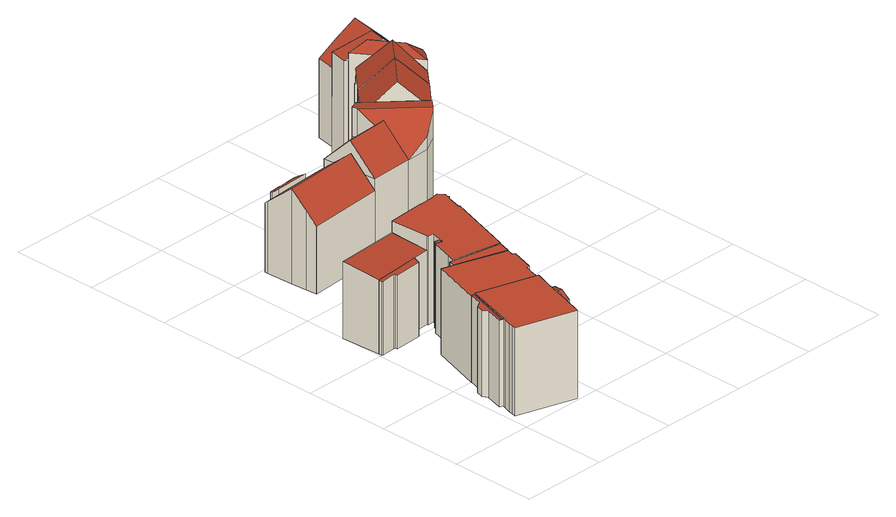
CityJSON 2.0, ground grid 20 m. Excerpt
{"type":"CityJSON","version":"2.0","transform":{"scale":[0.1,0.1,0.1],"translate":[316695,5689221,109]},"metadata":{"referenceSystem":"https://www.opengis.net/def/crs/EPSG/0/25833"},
"CityObjects":{
"building1":{"type":"Building","attributes":{"Gemeindeschluessel":14713000,"Geometrietyp2DReferenz":"3000","function":"31001_9998","roofType":"9999"},"children":["building1-1","building1-2","building1-3"]},
"building1-1":{"type":"BuildingPart","attributes":{"Dachtyp_tdc":"tdcGableRoof","Dachneigung":16.75,"QualitaetDacherkennung":43,"Geometrietyp2DReferenz":"3000","roofType":"3100","measuredHeight":20.72},"parents":["building1"],"geometry":[{"type":"MultiSurface","lod":"2","boundaries":[[[0,1,2,3]],[[1,4,5,2]],[[4,6,7,5]],[[6,8,9,7]],[[10,11,12,13]],[[11,0,3,12]],[[14,15,8,6,4,1]],[[1,0,11,10,16,14]],[[3,2,5,7,9,17,13,12]],[[18,15,14]],[[17,9,8,15,18]],[[16,18,14]],[[17,18,16,10,13]]],"semantics":{"surfaces":[{"type":"WallSurface"},{"type":"RoofSurface"},{"type":"GroundSurface"},{"type":"ClosureSurface"}],"values":[0,0,0,0,0,0,1,1,2,0,3,0,3]}}]},
"building1-2":{"type":"BuildingPart","attributes":{"Dachtyp_tdc":"tdcFreeFormRoof","Dachneigung":12.62,"QualitaetDacherkennung":36,"Geometrietyp2DReferenz":"3000","roofType":"5000","measuredHeight":19.97},"parents":["building1"],"geometry":[{"type":"MultiSurface","lod":"2","boundaries":[[[19,20,21,22]],[[20,23,24,21]],[[23,25,26,24]],[[25,27,28,26]],[[27,29,30,28]],[[31,32,33,34]],[[32,19,22,33]],[[29,27,35]],[[27,25,23,20,19,32,36,35]],[[32,31,36]],[[31,29,35,36]],[[22,21,24,26,28,30,34,33]],[[34,30,29,31]]],"semantics":{"surfaces":[{"type":"WallSurface"},{"type":"RoofSurface"},{"type":"GroundSurface"},{"type":"ClosureSurface"}],"values":[0,0,0,0,0,0,0,1,1,1,1,2,3]}}]},
"building1-3":{"type":"BuildingPart","attributes":{"Dachtyp_tdc":"tdcPolyFlatRoof","Dachneigung":0,"QualitaetDacherkennung":70,"Geometrietyp2DReferenz":"3000","roofType":"1000","measuredHeight":20.18},"parents":["building1"],"geometry":[{"type":"MultiSurface","lod":"2","boundaries":[[[37,38,39,30,29]],[[38,40,41,39]],[[40,42,43,41]],[[42,44,45,43]],[[44,46,10,13,45]],[[47,9,8]],[[47,48,49,9]],[[48,50,51,49]],[[50,52,53,51]],[[52,54,55,53]],[[54,56,57,55]],[[56,58,31,34,57]],[[58,56,54,52,50,48,47,15,18,16,46,44,42,40,38,37]],[[30,39,41,43,45,13,17,9,49,51,53,55,57,34]],[[16,10,46]],[[8,15,47]],[[9,17,18,15,8]],[[17,13,10,16,18]],[[29,31,58,37]],[[29,30,34,31]]],"semantics":{"surfaces":[{"type":"WallSurface"},{"type":"RoofSurface"},{"type":"GroundSurface"},{"type":"ClosureSurface"}],"values":[0,0,0,0,0,0,0,0,0,0,0,0,1,2,0,0,3,3,0,3]}}]},
"building2":{"type":"Building","attributes":{"Gemeindeschluessel":14713000,"Geometrietyp2DReferenz":"3000","function":"31001_9998","roofType":"9999"},"children":["building2-1","building2-2"]},
"building2-1":{"type":"BuildingPart","attributes":{"Dachtyp_tdc":"tdcPolyFlatRoof","Dachneigung":0,"QualitaetDacherkennung":57,"Geometrietyp2DReferenz":"3000","roofType":"1000","measuredHeight":19.74},"parents":["building2"],"geometry":[{"type":"MultiSurface","lod":"2","boundaries":[[[59,60,61,62]],[[60,63,64,61]],[[63,65,66,64]],[[67,68,69,70]],[[68,71,72,69]],[[71,73,74,72]],[[73,75,76,74]],[[75,77,78,76]],[[77,79,80,78]],[[79,81,82,80]],[[81,83,84,82]],[[83,85,86,84]],[[85,59,62,86]],[[85,83,81,79,77,75,73,71,68,67,65,63,60,59]],[[62,61,64,66,70,69,72,74,76,78,80,82,84,86]],[[70,66,65,67]]],"semantics":{"surfaces":[{"type":"WallSurface"},{"type":"RoofSurface"},{"type":"GroundSurface"},{"type":"ClosureSurface"}],"values":[0,0,0,0,0,0,0,0,0,0,0,0,0,1,2,3]}}]},
"building2-2":{"type":"BuildingPart","attributes":{"Dachtyp_tdc":"tdcPolyFlatRoof","Dachneigung":0,"QualitaetDacherkennung":38,"Geometrietyp2DReferenz":"3000","roofType":"1000","measuredHeight":19.83},"parents":["building2"],"geometry":[{"type":"MultiSurface","lod":"2","boundaries":[[[87,88,89,66,65]],[[88,90,91,89]],[[90,92,93,91]],[[92,94,95,93]],[[94,96,67,70,95]],[[96,94,92,90,88,87]],[[66,89,91,93,95,70]],[[65,67,96,87]],[[65,66,70,67]]],"semantics":{"surfaces":[{"type":"WallSurface"},{"type":"RoofSurface"},{"type":"GroundSurface"},{"type":"ClosureSurface"}],"values":[0,0,0,0,0,1,2,0,3]}}]},
"building3":{"type":"Building","attributes":{"Gemeindeschluessel":14713000,"Geometrietyp2DReferenz":"3000","function":"31001_9998","roofType":"9999"},"children":["building3-1","building3-2"]},
"building3-1":{"type":"BuildingPart","attributes":{"Dachtyp_tdc":"tdcPolyFlatRoof","Dachneigung":3.74,"QualitaetDacherkennung":65,"Geometrietyp2DReferenz":"3000","roofType":"2100","measuredHeight":17.62},"parents":["building3"],"geometry":[{"type":"MultiSurface","lod":"2","boundaries":[[[97,98,99,100]],[[98,101,102,99]],[[101,103,104,102]],[[103,105,106,104]],[[105,107,108,106]],[[107,105,103,101,98,97]],[[100,99,102,104,106,108]],[[97,100,108,107]]],"semantics":{"surfaces":[{"type":"WallSurface"},{"type":"RoofSurface"},{"type":"GroundSurface"},{"type":"ClosureSurface"}],"values":[0,0,0,0,0,1,2,3]}}]},
"building3-2":{"type":"BuildingPart","attributes":{"Dachtyp_tdc":"tdcPolyFlatRoof","Dachneigung":6.09,"QualitaetDacherkennung":36,"Geometrietyp2DReferenz":"3000","roofType":"2100","measuredHeight":17.05},"parents":["building3"],"geometry":[{"type":"MultiSurface","lod":"2","boundaries":[[[109,110,111,108,107]],[[110,112,113,111]],[[112,114,115,113]],[[114,116,117,115]],[[116,118,119,117]],[[118,120,121,119]],[[120,97,100,121]],[[120,118,116,114,112,110,109,97]],[[100,108,111,113,115,117,119,121]],[[107,97,109]],[[107,108,100,97]]],"semantics":{"surfaces":[{"type":"WallSurface"},{"type":"RoofSurface"},{"type":"GroundSurface"},{"type":"ClosureSurface"}],"values":[0,0,0,0,0,0,0,1,2,0,3]}}]},
"building4":{"type":"Building","attributes":{"Dachtyp_tdc":"tdcPolyFlatRoof","Gemeindeschluessel":14713000,"Dachneigung":6.57,"QualitaetDacherkennung":26,"Geometrietyp2DReferenz":"3000","function":"31001_9998","roofType":"2100","measuredHeight":19.86},"geometry":[{"type":"MultiSurface","lod":"2","boundaries":[[[122,123,124,125]],[[123,126,127,124]],[[126,128,129,127]],[[128,122,125,129]],[[128,126,123,122]],[[125,124,127,129]]],"semantics":{"surfaces":[{"type":"WallSurface"},{"type":"RoofSurface"},{"type":"GroundSurface"}],"values":[0,0,0,0,1,2]}}]},
"building5":{"type":"Building","attributes":{"Dachtyp_tdc":"tdcPolyFlatRoof","Gemeindeschluessel":14713000,"Dachneigung":0,"QualitaetDacherkennung":57,"Geometrietyp2DReferenz":"3000","function":"31001_9998","roofType":"1000","measuredHeight":20.31},"geometry":[{"type":"MultiSurface","lod":"2","boundaries":[[[130,131,132,133]],[[131,134,135,132]],[[134,136,137,135]],[[136,138,139,137]],[[138,140,141,139]],[[140,142,143,141]],[[142,144,145,143]],[[144,146,147,145]],[[146,148,104,147]],[[148,149,102,104]],[[149,150,151,102]],[[150,152,153,151]],[[152,154,155,153]],[[154,156,157,155]],[[156,158,159,157]],[[158,160,161,159]],[[160,162,163,161]],[[162,164,165,163]],[[164,166,167,165]],[[166,168,169,167]],[[168,170,171,169]],[[170,172,173,171]],[[172,174,175,173]],[[174,176,177,175]],[[176,178,179,177]],[[178,180,181,179]],[[180,130,133,181]],[[180,178,176,174,172,170,168,166,164,162,160,158,156,154,152,150,149,148,146,144,142,140,138,136,134,131,130]],[[133,132,135,137,139,141,143,145,147,104,102,151,153,155,157,159,161,163,165,167,169,171,173,175,177,179,181]]],"semantics":{"surfaces":[{"type":"WallSurface"},{"type":"RoofSurface"},{"type":"GroundSurface"}],"values":[0,0,0,0,0,0,0,0,0,0,0,0,0,0,0,0,0,0,0,0,0,0,0,0,0,0,0,1,2]}}]},
"building6":{"type":"Building","attributes":{"Dachtyp_tdc":"tdcGableRoof","Gemeindeschluessel":14713000,"Dachneigung":40.65,"QualitaetDacherkennung":2,"Geometrietyp2DReferenz":"3000","function":"31001_9998","roofType":"3100","measuredHeight":12.97},"geometry":[{"type":"MultiSurface","lod":"2","boundaries":[[[182,183,184,185]],[[183,186,187,184]],[[186,188,189,187]],[[188,182,185,189]],[[186,183,190]],[[182,188,191]],[[183,182,191,190]],[[188,186,190,191]],[[185,184,187,189]]],"semantics":{"surfaces":[{"type":"WallSurface"},{"type":"RoofSurface"},{"type":"GroundSurface"}],"values":[0,0,0,0,0,0,1,1,2]}}]},
"building7":{"type":"Building","attributes":{"Gemeindeschluessel":14713000,"Geometrietyp2DReferenz":"3000","function":"31001_9998","roofType":"9999"},"children":["building7-1","building7-2"]},
"building7-1":{"type":"BuildingPart","attributes":{"Dachtyp_tdc":"tdcGableRoof","Dachneigung":39.75,"QualitaetDacherkennung":42,"Geometrietyp2DReferenz":"3000","roofType":"3100","measuredHeight":21.79},"parents":["building7"],"geometry":[{"type":"MultiSurface","lod":"2","boundaries":[[[192,193,194,195]],[[193,196,197,194]],[[196,198,199,197]],[[198,200,201,199]],[[200,202,203,201]],[[204,205,206,207]],[[205,208,209,206]],[[208,210,211,209]],[[210,212,213,211]],[[212,192,195,213]],[[208,205,204,202,200,198,196]],[[196,193,192,212,210,208]],[[195,194,197,199,201,203,207,206,209,211,213]],[[207,203,202,204]]],"semantics":{"surfaces":[{"type":"WallSurface"},{"type":"RoofSurface"},{"type":"GroundSurface"},{"type":"ClosureSurface"}],"values":[0,0,0,0,0,0,0,0,0,0,1,1,2,3]}}]},
"building7-2":{"type":"BuildingPart","attributes":{"Dachtyp_tdc":"tdcPolyFlatRoof","Dachneigung":33.16,"QualitaetDacherkennung":43,"Geometrietyp2DReferenz":"3000","roofType":"2100","measuredHeight":16.98},"parents":["building7"],"geometry":[{"type":"MultiSurface","lod":"2","boundaries":[[[214,215,216,203]],[[215,217,218,216]],[[217,219,220,218]],[[219,221,222,220]],[[221,223,224,222]],[[223,225,226,224]],[[225,227,228,226]],[[227,229,230,228]],[[229,231,232,230]],[[231,233,204,207,232]],[[214,203,202]],[[233,231,229,227,225,223,221,219,217,215,214]],[[216,218,220,222,224,226,228,230,232,207,203]],[[202,204,233,214]],[[202,203,207,204]]],"semantics":{"surfaces":[{"type":"WallSurface"},{"type":"RoofSurface"},{"type":"GroundSurface"},{"type":"ClosureSurface"}],"values":[0,0,0,0,0,0,0,0,0,0,0,1,2,0,3]}}]},
"building8":{"type":"Building","attributes":{"Gemeindeschluessel":14713000,"Geometrietyp2DReferenz":"3000","function":"31001_9998","roofType":"9999"},"children":["building8-1","building8-2","building8-3"]},
"building8-1":{"type":"BuildingPart","attributes":{"Dachtyp_tdc":"tdcFreeFormRoof","Dachneigung":36.86,"QualitaetDacherkennung":15,"Geometrietyp2DReferenz":"3000","roofType":"5000","measuredHeight":24.98},"parents":["building8"],"geometry":[{"type":"MultiSurface","lod":"2","boundaries":[[[234,235,236,237]],[[238,239,240,241]],[[239,242,243,240]],[[242,244,245,243]],[[246,247,248,249,250]],[[247,234,237,248]],[[251,252,253,254,255,256,257,258,259]],[[260,259,258,261,262,244,263]],[[239,260,263,242]],[[242,263,244]],[[238,264,251,259,260,239]],[[246,257,256,247]],[[247,256,255,234]],[[234,255,254,265,235]],[[237,236,241,240,243,245,249,248]],[[241,236,235,238]],[[250,266,246]],[[249,245,244,267,250]],[[250,267,266]],[[258,257,246,266,261]],[[262,267,244]],[[261,266,267,262]],[[251,264,252]],[[253,265,254]],[[235,265,264,238]],[[252,264,265,253]]],"semantics":{"surfaces":[{"type":"WallSurface"},{"type":"RoofSurface"},{"type":"GroundSurface"},{"type":"ClosureSurface"}],"values":[0,0,0,0,0,0,1,1,0,0,0,0,0,0,2,3,0,3,3,0,0,3,0,0,3,3]}}]},
"building8-2":{"type":"BuildingPart","attributes":{"Dachtyp_tdc":"tdcGableRoof","Dachneigung":44.66,"QualitaetDacherkennung":51,"Geometrietyp2DReferenz":"3000","roofType":"3100","measuredHeight":28.65},"parents":["building8"],"geometry":[{"type":"MultiSurface","lod":"2","boundaries":[[[265,268,269,236,235]],[[268,270,271,269]],[[270,264,238,241,271]],[[270,268,272]],[[268,265,253,273,272]],[[264,270,272,273,252]],[[236,269,271,241]],[[235,236,241,238]],[[265,235,238,264]],[[252,273,253]],[[264,252,253,265]]],"semantics":{"surfaces":[{"type":"WallSurface"},{"type":"RoofSurface"},{"type":"GroundSurface"},{"type":"ClosureSurface"}],"values":[0,0,0,0,1,1,2,3,3,0,3]}}]},
"building8-3":{"type":"BuildingPart","attributes":{"Dachtyp_tdc":"tdcGableRoof","Dachneigung":44.71,"QualitaetDacherkennung":64,"Geometrietyp2DReferenz":"3000","roofType":"3100","measuredHeight":24.75},"parents":["building8"],"geometry":[{"type":"MultiSurface","lod":"2","boundaries":[[[274,250,249,206]],[[275,276,211,245,244]],[[276,274,206,211]],[[274,276,277]],[[250,274,277,278,261,266]],[[276,275,278,277]],[[206,249,245,211]],[[244,267,262,275]],[[245,249,250,267,244]],[[278,275,262,261]],[[266,267,250]],[[261,262,267,266]]],"semantics":{"surfaces":[{"type":"WallSurface"},{"type":"RoofSurface"},{"type":"GroundSurface"},{"type":"ClosureSurface"}],"values":[0,0,0,0,1,1,2,0,3,0,3,3]}}]},
"building9":{"type":"Building","attributes":{"Gemeindeschluessel":14713000,"Geometrietyp2DReferenz":"3000","function":"31001_9998","roofType":"9999"},"children":["building9-1","building9-2","building9-3","building9-4"]},
"building9-1":{"type":"BuildingPart","attributes":{"Dachtyp_tdc":"tdcGableRoof","Dachneigung":36.85,"QualitaetDacherkennung":50,"Geometrietyp2DReferenz":"3000","roofType":"3100","measuredHeight":24.53},"parents":["building9"],"geometry":[{"type":"MultiSurface","lod":"2","boundaries":[[[279,280,281,282]],[[280,283,284,281]],[[283,285,286,284]],[[285,287,288,289,286]],[[290,291,292,293]],[[291,279,282,292]],[[294,287,285,283]],[[283,280,279,291,290,295,294]],[[282,281,284,286,289,296,293,292]],[[288,287,294]],[[296,289,288,297]],[[297,288,294]],[[290,293,296,297,295]],[[295,297,294]]],"semantics":{"surfaces":[{"type":"WallSurface"},{"type":"RoofSurface"},{"type":"GroundSurface"},{"type":"ClosureSurface"}],"values":[0,0,0,0,0,0,1,1,2,0,3,3,3,3]}}]},
"building9-2":{"type":"BuildingPart","attributes":{"Dachtyp_tdc":"tdcGableRoof","Dachneigung":44.71,"QualitaetDacherkennung":68,"Geometrietyp2DReferenz":"3000","roofType":"3100","measuredHeight":28.55},"parents":["building9"],"geometry":[{"type":"MultiSurface","lod":"2","boundaries":[[[298,299,300,301]],[[299,302,303,300]],[[302,304,305,303]],[[306,307,308,309]],[[307,272,310,308]],[[272,268,311,310]],[[268,312,313,311]],[[312,298,301,313]],[[272,307,306,314,315]],[[315,316,304,302,299,298,312,268,272]],[[301,300,303,305,317,309,308,310,311,313]],[[318,316,315]],[[317,305,304,316,318]],[[314,318,315]],[[317,318,314,306,309]]],"semantics":{"surfaces":[{"type":"WallSurface"},{"type":"RoofSurface"},{"type":"GroundSurface"},{"type":"ClosureSurface"}],"values":[0,0,0,0,0,0,0,0,1,1,2,0,3,0,3]}}]},
"building9-3":{"type":"BuildingPart","attributes":{"Dachtyp_tdc":"tdcFreeFormRoof","Dachneigung":42.04,"QualitaetDacherkennung":9,"Geometrietyp2DReferenz":"3000","roofType":"5000","measuredHeight":26.21},"parents":["building9"],"geometry":[{"type":"MultiSurface","lod":"2","boundaries":[[[319,320,321,322,323]],[[320,324,325,321]],[[324,326,306,309,325]],[[324,327,328,326]],[[327,320,319,329,330,331,328]],[[326,328,331,332,316,318,314]],[[324,320,327]],[[322,321,325,309,317,305,333]],[[333,305,304,316,332,334,335]],[[314,306,326]],[[305,317,318,316,304]],[[317,309,306,314,318]],[[319,323,336]],[[337,334,332]],[[323,322,333,335]],[[323,335,334,337,336]],[[332,331,330,337]],[[336,329,319]],[[337,330,329,336]]],"semantics":{"surfaces":[{"type":"WallSurface"},{"type":"RoofSurface"},{"type":"GroundSurface"},{"type":"ClosureSurface"}],"values":[0,0,0,1,1,1,0,2,0,0,3,3,0,0,3,3,0,0,3]}}]},
"building9-4":{"type":"BuildingPart","attributes":{"Dachtyp_tdc":"tdcGableRoof","Dachneigung":10.22,"QualitaetDacherkennung":31,"Geometrietyp2DReferenz":"3000","roofType":"3100","measuredHeight":25.02},"parents":["building9"],"geometry":[{"type":"MultiSurface","lod":"2","boundaries":[[[288,323,322,289]],[[338,339,340,341]],[[323,288,294,342,343,329,336]],[[339,338,334,337,330,343,342]],[[289,322,333,341,340,293,296]],[[341,333,335,338]],[[333,322,323,335]],[[295,290,293,340,339]],[[288,289,296,297]],[[297,296,293,290,295]],[[329,343,330]],[[335,334,338]],[[323,336,337,334,335]],[[336,329,330,337]],[[342,294,295,339]],[[294,288,297]],[[294,297,295]]],"semantics":{"surfaces":[{"type":"WallSurface"},{"type":"RoofSurface"},{"type":"GroundSurface"},{"type":"ClosureSurface"}],"values":[0,0,1,1,2,0,3,0,3,3,0,0,3,3,0,3,3]}}]}
},
"vertices":[
[187,98,211],[180,73,218],[180,73,11],[187,98,11],[172,48,210],[172,48,11],[171,44,209],[171,44,11],[162,46,209],[162,46,11],[180,105,209],[188,102,209],[188,102,11],[180,105,11],[171,76,218],[166,59,213],[176,93,213],[171,76,11],[171,76,213],
[28,130,210],[22,142,208],[22,142,11],[28,130,11],[27,159,207],[27,159,11],[40,166,210],[40,166,11],[49,196,210],[49,196,11],[57,194,210],[57,194,11],[24,85,210],[16,88,210],[16,88,11],[24,85,11],[52,191,211],[21,90,211],
[57,194,213],[195,152,213],[195,152,11],[194,149,213],[194,149,11],[186,125,213],[186,125,11],[179,105,213],[179,105,11],[180,105,213],[162,46,213],[148,0,213],[148,0,11],[12,42,213],[12,42,11],[14,51,213],[14,51,11],[17,61,213],[17,61,11],[22,77,213],[22,77,11],[24,85,213],
[49,196,207],[87,316,207],[87,316,10],[49,196,10],[91,314,207],[91,314,10],[112,307,207],[112,307,10],[229,268,207],[225,253,207],[225,253,10],[229,268,10],[231,251,207],[231,251,10],[230,247,207],[230,247,10],[215,198,207],[215,198,10],[213,194,207],[213,194,10],[208,196,207],[208,196,10],[202,179,207],[202,179,10],[195,154,207],[195,154,10],[195,152,207],[195,152,10],
[112,307,208],[116,319,208],[116,319,10],[116,320,208],[116,320,10],[123,319,208],[123,319,10],[237,297,208],[237,297,10],[229,268,208],
[6,409,177],[1,503,183],[1,503,7],[6,409,7],[151,511,183],[151,511,7],[156,420,177],[156,420,7],[120,417,177],[120,417,7],[116,417,177],[116,417,7],
[116,417,178],[111,400,176],[111,400,7],[46,396,176],[46,396,7],[45,402,176],[45,402,7],[42,402,177],[42,402,7],[10,400,176],[10,400,7],[6,400,176],[6,400,7],
[154,398,207],[165,395,208],[165,395,10],[154,398,10],[161,383,208],[161,383,10],[151,387,207],[151,387,10],
[123,319,210],[128,335,210],[128,335,7],[123,319,7],[143,385,210],[143,385,7],[147,388,210],[147,388,7],[151,387,210],[151,387,7],[161,383,210],[161,383,7],[165,395,210],[165,395,7],[171,417,210],[171,417,7],[156,416,210],[156,416,7],[156,420,210],[151,511,210],[238,517,210],[238,517,7],[238,515,210],[238,515,7],[275,517,210],[275,517,7],[278,520,210],[278,520,7],[279,519,210],[279,519,7],[289,520,210],[289,520,7],[299,507,210],[299,507,7],[297,500,210],[297,500,7],[296,497,210],[296,497,7],[298,494,210],[298,494,7],[293,490,210],[293,490,7],[283,456,210],[283,456,7],[286,455,210],[286,455,7],[279,432,210],[279,432,7],[245,322,210],[245,322,7],[237,297,210],[237,297,7],
[278,312,92],[245,322,90],[245,322,9],[278,312,9],[279,432,56],[279,432,9],[311,422,56],[311,422,9],[250,339,139],[283,329,139],
[89,659,163],[87,685,189],[87,685,8],[89,659,8],[85,722,226],[85,722,8],[81,784,174],[81,784,8],[81,793,166],[81,793,8],[105,795,166],[105,795,8],[205,800,167],[261,803,167],[261,803,8],[205,800,8],[265,733,226],[265,733,8],[269,671,164],[269,671,8],[91,659,163],[91,659,8],
[105,795,178],[123,796,178],[123,796,8],[122,816,164],[122,816,8],[127,822,161],[127,822,8],[153,824,160],[153,824,8],[158,820,163],[158,820,8],[169,820,164],[169,820,8],[174,826,160],[174,826,8],[198,827,160],[198,827,8],[203,821,164],[203,821,8],[205,800,178],
[386,835,190],[393,828,190],[393,828,8],[386,835,8],[496,732,190],[464,698,190],[464,698,8],[496,732,8],[426,678,190],[426,678,8],[369,675,190],[369,675,8],[362,809,190],[361,822,190],[361,822,8],[362,809,8],[362,809,187],[496,732,251],[481,746,251],[414,809,251],[393,828,251],[386,835,251],[361,822,256],[362,809,258],[362,806,258],[470,704,258],[464,698,251],[364,761,235],[369,677,191],[426,678,221],[496,732,232],[393,828,223],[362,806,190],[368,700,190],
[458,898,223],[458,898,8],[561,801,233],[561,801,8],[511,848,295],[446,779,295],
[261,803,187],[369,675,191],[269,671,191],[265,735,256],[366,740,256],
[535,1079,190],[577,1072,221],[577,1072,9],[535,1079,9],[620,1062,254],[620,1062,9],[684,1047,190],[684,1047,9],[671,985,191],[671,985,190],[671,985,9],[523,1013,190],[526,1029,190],[526,1029,9],[523,1013,9],[607,997,254],[566,1005,223],[607,997,9],[607,997,210],
[475,923,218],[478,927,218],[478,927,9],[475,923,9],[482,924,223],[482,924,9],[517,962,223],[517,962,9],[598,842,230],[561,801,229],[561,801,9],[598,842,9],[511,848,9],[458,898,9],[478,920,223],[478,920,9],[582,866,256],[559,900,295],[537,933,256],[559,900,9],[559,900,256],
[662,945,201],[656,918,219],[656,918,9],[662,945,9],[662,945,190],[636,883,238],[636,883,9],[598,842,256],[647,903,234],[598,901,271],[632,951,221],[577,961,256],[555,965,271],[509,973,256],[509,973,9],[509,973,244],[509,973,238],[645,948,207],[532,969,248],
[498,975,242],[506,1016,242],[506,1016,9],[498,975,9],[602,998,259],[594,958,259]
]}
